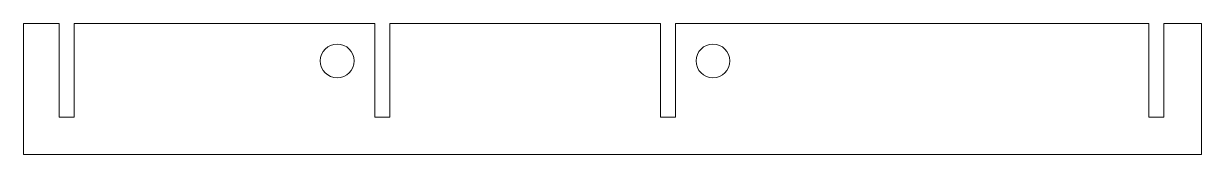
# Model space of a CAD drawing. Header units: inches. Extents: x -51 to 262, y 138 to 173.
import ezdxf

# ---------------------------------------------------------------- set-up
doc = ezdxf.new("R2010")
doc.units = ezdxf.units.IN
doc.header["$MEASUREMENT"] = 0

# ---------------------------------------------------------------- blocks, each defined once
blk = doc.blocks.new('block 2')
at = {"color": 7, "lineweight": 15, "true_color": 0xffffff}
blk.add_open_spline([(27.54, 163.49), (27.54, 165.98), (29.56, 167.99), (32.04, 167.99), (34.53, 167.99), (36.54, 165.98), (36.54, 163.49), (36.54, 161.01), (34.53, 158.99), (32.04, 158.99), (29.56, 158.99), (27.54, 161.01), (27.54, 163.49), (27.54, 163.49), (27.54, 163.49), (27.54, 163.49)], degree=3, knots=[0, 0, 0, 0, 1, 1, 1, 2, 2, 2, 3, 3, 3, 4, 4, 4, 5, 5, 5, 5], dxfattribs=at)
blk = doc.blocks.new('block 3')
at = {"color": 7, "lineweight": 15, "true_color": 0xffffff}
blk.add_open_spline([(127.54, 163.49), (127.54, 165.98), (129.56, 167.99), (132.04, 167.99), (134.53, 167.99), (136.54, 165.98), (136.54, 163.49), (136.54, 161.01), (134.53, 158.99), (132.04, 158.99), (129.56, 158.99), (127.54, 161.01), (127.54, 163.49), (127.54, 163.49), (127.54, 163.49), (127.54, 163.49)], degree=3, knots=[0, 0, 0, 0, 1, 1, 1, 2, 2, 2, 3, 3, 3, 4, 4, 4, 5, 5, 5, 5], dxfattribs=at)
blk = doc.blocks.new('block 4')
at = {"color": 7, "lineweight": 15, "true_color": 0xffffff}
blk.add_lwpolyline([(-41.96, 173.49), (-51.44, 173.49)], dxfattribs=at)
blk = doc.blocks.new('block 5')
at = {"color": 7, "lineweight": 15, "true_color": 0xffffff}
blk.add_lwpolyline([(-41.96, 148.49), (-41.96, 173.49)], dxfattribs=at)
blk = doc.blocks.new('block 6')
at = {"color": 7, "lineweight": 15, "true_color": 0xffffff}
blk.add_lwpolyline([(-37.96, 148.49), (-41.96, 148.49)], dxfattribs=at)
blk = doc.blocks.new('block 7')
at = {"color": 7, "lineweight": 15, "true_color": 0xffffff}
blk.add_lwpolyline([(-37.96, 173.49), (-37.96, 148.49)], dxfattribs=at)
blk = doc.blocks.new('block 8')
at = {"color": 7, "lineweight": 15, "true_color": 0xffffff}
blk.add_lwpolyline([(42.04, 173.49), (-37.96, 173.49)], dxfattribs=at)
blk = doc.blocks.new('block 9')
at = {"color": 7, "lineweight": 15, "true_color": 0xffffff}
blk.add_lwpolyline([(42.04, 148.49), (42.04, 173.49)], dxfattribs=at)
blk = doc.blocks.new('block 10')
at = {"color": 7, "lineweight": 15, "true_color": 0xffffff}
blk.add_lwpolyline([(46.04, 148.49), (42.04, 148.49)], dxfattribs=at)
blk = doc.blocks.new('block 11')
at = {"color": 7, "lineweight": 15, "true_color": 0xffffff}
blk.add_lwpolyline([(46.04, 173.49), (46.04, 148.49)], dxfattribs=at)
blk = doc.blocks.new('block 12')
at = {"color": 7, "lineweight": 15, "true_color": 0xffffff}
blk.add_lwpolyline([(118.04, 173.49), (46.04, 173.49)], dxfattribs=at)
blk = doc.blocks.new('block 13')
at = {"color": 7, "lineweight": 15, "true_color": 0xffffff}
blk.add_lwpolyline([(118.04, 148.49), (118.04, 173.49)], dxfattribs=at)
blk = doc.blocks.new('block 14')
at = {"color": 7, "lineweight": 15, "true_color": 0xffffff}
blk.add_lwpolyline([(122.04, 148.49), (118.04, 148.49)], dxfattribs=at)
blk = doc.blocks.new('block 15')
at = {"color": 7, "lineweight": 15, "true_color": 0xffffff}
blk.add_lwpolyline([(122.04, 173.49), (122.04, 148.49)], dxfattribs=at)
blk = doc.blocks.new('block 16')
at = {"color": 7, "lineweight": 15, "true_color": 0xffffff}
blk.add_lwpolyline([(248.04, 173.49), (122.04, 173.49)], dxfattribs=at)
blk = doc.blocks.new('block 17')
at = {"color": 7, "lineweight": 15, "true_color": 0xffffff}
blk.add_lwpolyline([(248.04, 148.49), (248.04, 173.49)], dxfattribs=at)
blk = doc.blocks.new('block 18')
at = {"color": 7, "lineweight": 15, "true_color": 0xffffff}
blk.add_lwpolyline([(252.04, 148.49), (248.04, 148.49)], dxfattribs=at)
blk = doc.blocks.new('block 19')
at = {"color": 7, "lineweight": 15, "true_color": 0xffffff}
blk.add_lwpolyline([(252.04, 173.49), (252.04, 148.49)], dxfattribs=at)
blk = doc.blocks.new('block 20')
at = {"color": 7, "lineweight": 15, "true_color": 0xffffff}
blk.add_lwpolyline([(262.04, 173.49), (252.04, 173.49)], dxfattribs=at)
blk = doc.blocks.new('block 21')
at = {"color": 7, "lineweight": 15, "true_color": 0xffffff}
blk.add_lwpolyline([(262.04, 138.49), (262.04, 173.49)], dxfattribs=at)
blk = doc.blocks.new('block 22')
at = {"color": 7, "lineweight": 15, "true_color": 0xffffff}
blk.add_lwpolyline([(-51.44, 138.49), (262.04, 138.49)], dxfattribs=at)
blk = doc.blocks.new('block 23')
at = {"color": 7, "lineweight": 15, "true_color": 0xffffff}
blk.add_lwpolyline([(-51.44, 173.49), (-51.44, 138.49)], dxfattribs=at)

msp = doc.modelspace()

# ---------------------------------------------------------------- block references
for name in ['block 4', 'block 23', 'block 5', 'block 7', 'block 8', 'block 9', 'block 11', 'block 12', 'block 13', 'block 15', 'block 16', 'block 17', 'block 19', 'block 20', 'block 21', 'block 2', 'block 3', 'block 6', 'block 10', 'block 14', 'block 18', 'block 22']:
    msp.add_blockref(name, (0, 0))

doc.saveas('drawing.dxf')
